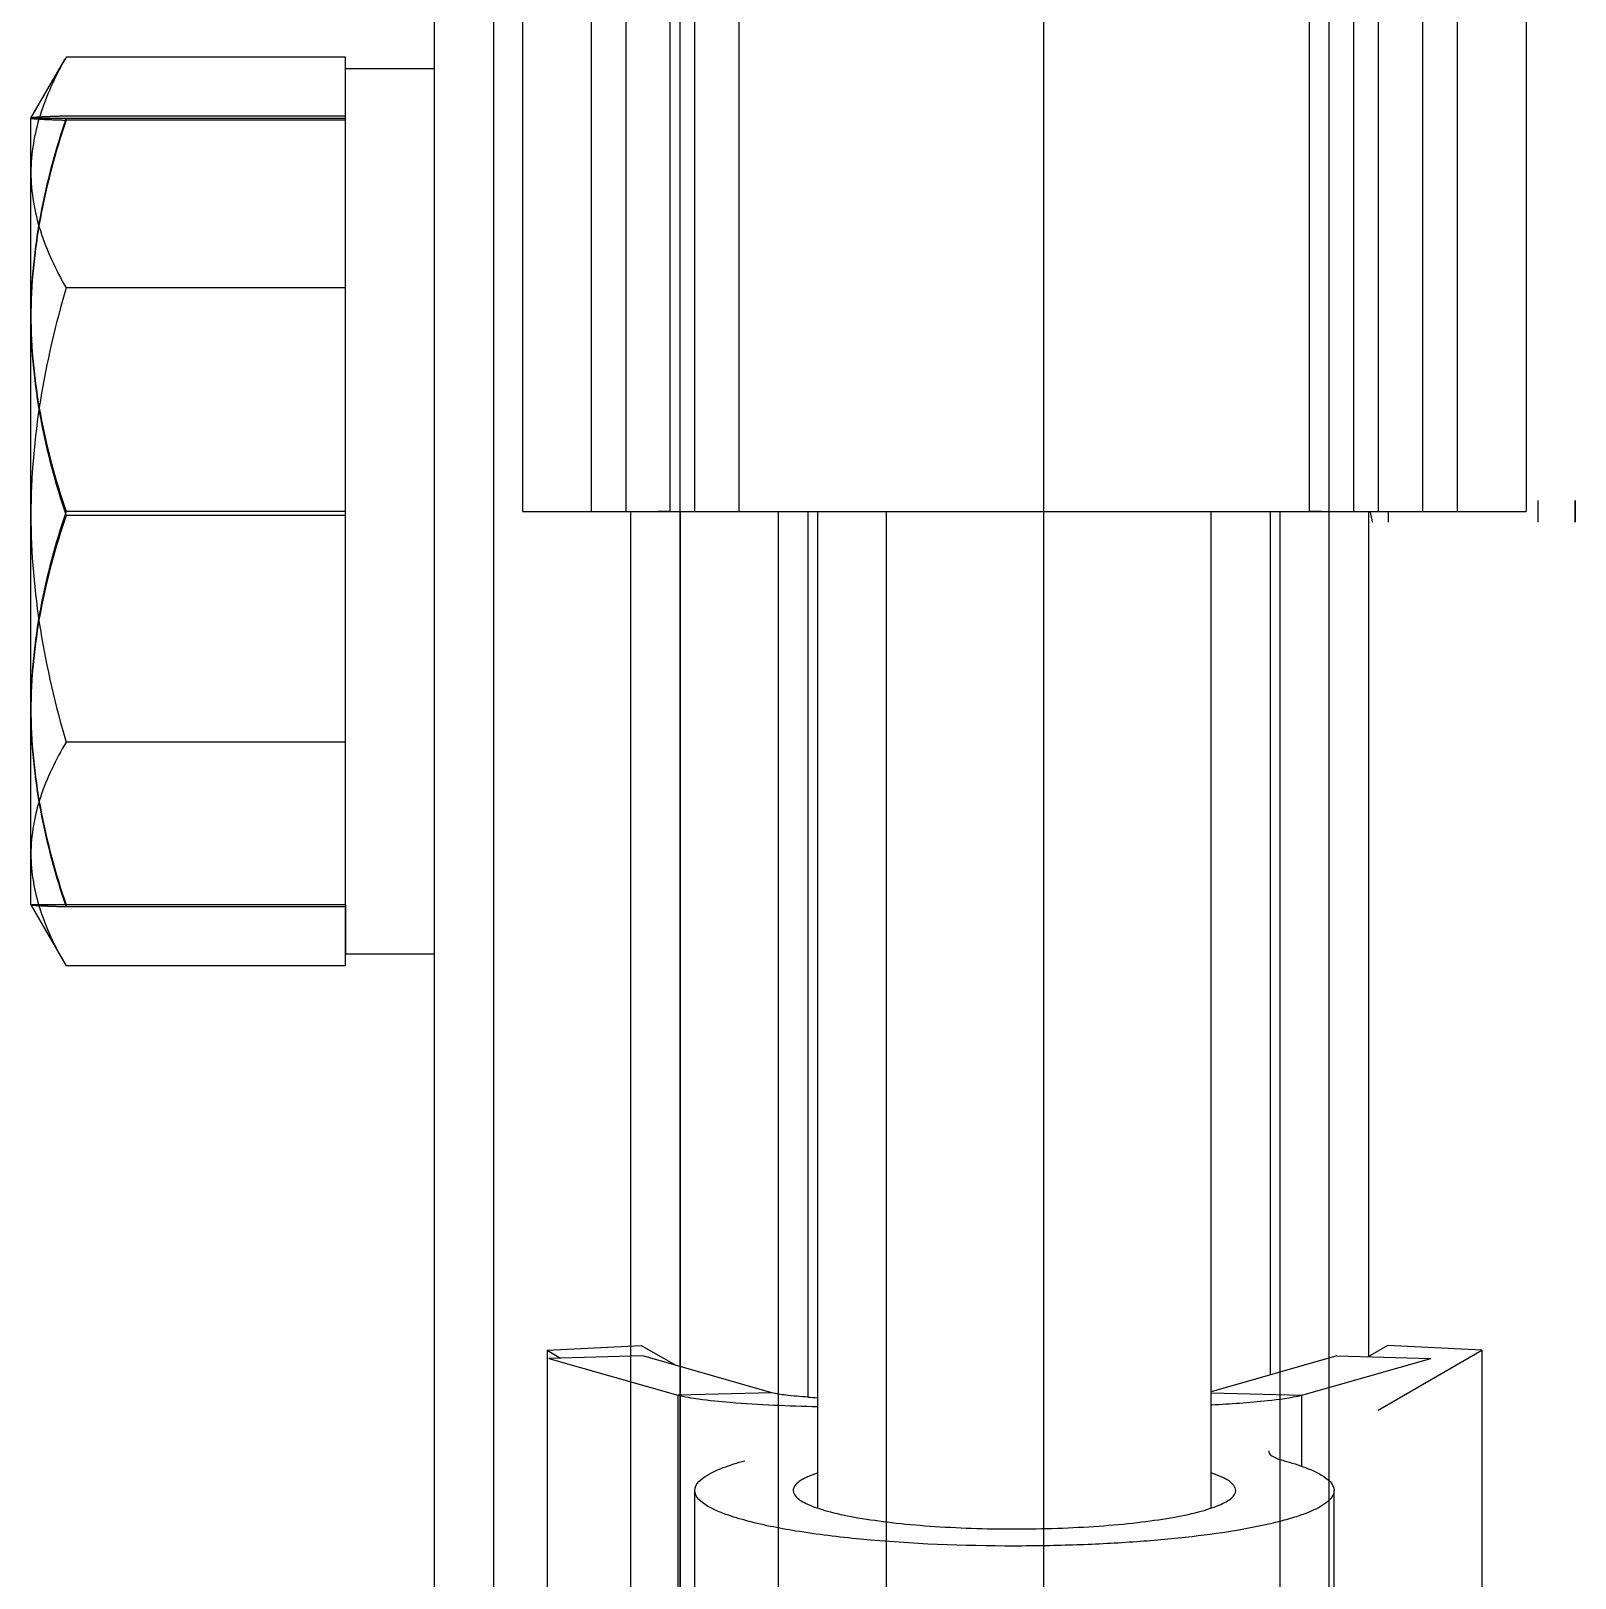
# Model space of a CAD drawing. Header units: millimetres. Extents: x 324 to 7054, y -67 to 2159.
# Drawn here: x 3662.83 to 3694.23, y 1490.29 to 1521.75 of the extents above; entities that cross this region are included whole.
import ezdxf

# ---------------------------------------------------------------- set-up
doc = ezdxf.new("R2010")
doc.units = ezdxf.units.MM
doc.header["$LTSCALE"] = 153.67
doc.linetypes.add('CENTER', pattern=[0.6, 0.375, -0.075, 0.075, -0.075])
doc.linetypes.add('DOT', pattern=[0.2, 0.1, -0.1])
doc.layers.get('0').update_dxf_attribs({"linetype": 'CONTINUOUS'})
doc.layers.add('00_BUW_DATUM', color=7, linetype='CONTINUOUS')
doc.layers.add('02___PRT_ALL_AXES', color=7, linetype='CONTINUOUS')

msp = doc.modelspace()

# ---------------------------------------------------------------- linework, layer by layer
at = {"linetype": 'Continuous'}
for p, q in [((3672.83046, 1526.51699), (3672.83046, 1511.97699)), ((3674.93777, 1511.97699), (3674.93777, 1526.51699)), ((3675.83476, 1511.97699), (3675.83476, 1526.51699)), ((3688.83476, 1511.97699), (3688.83476, 1526.51699)), ((3689.73174, 1526.51699), (3689.73174, 1511.97699)), ((3691.83905, 1526.51699), (3691.83905, 1511.97699)), ((3669.23476, 1520.95252), (3669.23476, 1521.21423)), ((3669.23476, 1519.54033), (3669.23476, 1519.97699)), ((3669.23476, 1516.01899), (3669.23476, 1516.77873)), ((3669.23476, 1511.53649), (3669.23476, 1512.42074)), ((3672.83046, 1511.97699), (3675.58955, 1511.97699)), ((3675.83476, 1511.97699), (3688.83476, 1511.97699)), ((3688.03476, 1511.97699), (3688.03476, 1494.42038)), ((3689.07996, 1511.97699), (3691.83905, 1511.97699)), ((3690.03476, 1511.97699), (3690.03476, 1494.79019)), ((3669.23476, 1507.03743), (3669.23476, 1507.79893)), ((3669.23476, 1503.97699), (3669.23476, 1504.42216)), ((3669.23476, 1502.73975), (3669.23476, 1502.9906)), ((3673.33046, 1494.92258), (3675.2461, 1495.02239)), ((3675.2461, 1495.02239), (3675.94782, 1494.61621)), ((3690.02277, 1494.79051), (3690.42341, 1495.02241)), ((3692.33905, 1494.9226), (3690.42341, 1495.02241)), ((3673.33046, 1494.92258), (3673.33047, 1480.60351)), ((3673.33046, 1494.92258), (3673.60651, 1494.76279)), ((3690.23174, 1493.7028), (3692.33905, 1494.9226)), ((3692.33905, 1494.9226), (3692.33907, 1480.60353)), ((3688.00434, 1492.87989), (3688.00805, 1492.84858)), ((3676.33477, 1477.75136), (3676.33476, 1492.07043)), ((3689.33477, 1477.75137), (3689.33476, 1492.07045))]:
    msp.add_line(p, q, dxfattribs=at)
at = {"linetype": 'CENTER'}
for p, q in [((3674.23046, 1526.51699), (3674.23046, 1511.97699)), ((3676.33777, 1511.97699), (3676.33777, 1526.51699)), ((3677.23476, 1511.97699), (3677.23476, 1526.51699)), ((3690.23476, 1511.97699), (3690.23476, 1526.51699)), ((3691.13174, 1526.51699), (3691.13174, 1511.97699)), ((3693.23905, 1526.51699), (3693.23905, 1511.97699)), ((3669.23476, 1519.48914), (3669.23476, 1519.94018)), ((3669.23476, 1511.46599), (3669.23476, 1512.33276)), ((3674.23046, 1511.97699), (3693.23905, 1511.97699)), ((3694.23476, 1512.19874), (3694.23476, 1511.7606)), ((3669.23476, 1503.93629), (3669.23476, 1504.38026))]:
    msp.add_line(p, q, dxfattribs=at)
at = {"linetype": 'DOT'}
for p, q in [((3669.23476, 1519.54033), (3669.23476, 1519.97699)), ((3669.23476, 1511.53649), (3669.23476, 1512.42074)), ((3669.23476, 1503.97699), (3669.23476, 1504.42216))]:
    msp.add_line(p, q, dxfattribs=at)
at = {"linetype": 'Continuous'}
for points, knots in [([(3688.00805, 1492.84858), (3688.01213, 1492.83129), (3688.03921, 1492.7944), (3688.14223, 1492.72874), (3688.24308, 1492.69707), (3688.31894, 1492.67636)], [0, 0, 0, 0, 0.14582615, 0.35430269, 1, 1, 1, 1]), ([(3676.33476, 1492.07043), (3676.33476, 1492.20653), (3676.58338, 1492.40016), (3676.93906, 1492.55261), (3677.20276, 1492.636), (3677.35057, 1492.67635)], [0, 0, 0, 0, 0.33454752, 0.62335594, 1, 1, 1, 1]), ([(3678.82158, 1492.42396), (3678.75, 1492.39946), (3678.62305, 1492.34956), (3678.44513, 1492.25613), (3678.33475, 1492.14363), (3678.33477, 1492.07042)], [0, 0, 0, 0, 0.3645103, 0.64723301, 1, 1, 1, 1]), ([(3687.33475, 1492.07043), (3687.33476, 1492.14365), (3687.22438, 1492.25614), (3687.04646, 1492.34957), (3686.91951, 1492.39947), (3686.84793, 1492.42397)], [0, 0, 0, 0, 0.35276715, 0.63548977, 1, 1, 1, 1]), ([(3688.31894, 1492.67636), (3688.46674, 1492.63602), (3688.73041, 1492.55264), (3689.08609, 1492.40019), (3689.33469, 1492.2066), (3689.33475, 1492.0705)], [0, 0, 0, 0, 0.3766196, 0.6654397, 1, 1, 1, 1]), ([(3677.35057, 1491.46451), (3677.20276, 1491.50486), (3676.93906, 1491.58825), (3676.58338, 1491.7407), (3676.33476, 1491.93433), (3676.33476, 1492.07043)], [0, 0, 0, 0, 0.37664403, 0.66545244, 1, 1, 1, 1]), ([(3678.33477, 1492.07042), (3678.33478, 1492.01199), (3678.40667, 1491.91865), (3678.53653, 1491.83561), (3678.68744, 1491.76378), (3678.87653, 1491.69619), (3679.20044, 1491.60377), (3679.69018, 1491.50487), (3680.36471, 1491.41136), (3681.13362, 1491.34169), (3681.96757, 1491.2986), (3682.54207, 1491.28897), (3682.83476, 1491.28897)], [0, 0, 0, 0, 0.03749834, 0.0654321, 0.10081177, 0.14384432, 0.19441179, 0.31679042, 0.46415101, 0.63130928, 0.81214926, 1, 1, 1, 1]), ([(3689.33475, 1492.0705), (3689.33476, 1492.03218), (3689.30666, 1491.94565), (3689.20246, 1491.83549), (3689.04282, 1491.73), (3688.82567, 1491.62804), (3688.55227, 1491.52975), (3688.08453, 1491.39655), (3687.37706, 1491.25349), (3686.40274, 1491.11847), (3685.29205, 1491.01781), (3684.08741, 1490.95557), (3683.25754, 1490.94165), (3682.83476, 1490.94165)], [0, 0, 0, 0, 0.01701453, 0.0383369, 0.06624434, 0.10158998, 0.14458089, 0.1951047, 0.31737342, 0.46460634, 0.63162091, 0.81230853, 1, 1, 1, 1]), ([(3682.83476, 1491.28897), (3683.12744, 1491.28897), (3683.70194, 1491.29861), (3684.53589, 1491.34169), (3685.3048, 1491.41136), (3685.97934, 1491.50488), (3686.46907, 1491.60378), (3686.79298, 1491.6962), (3686.98207, 1491.76379), (3687.13298, 1491.83562), (3687.26284, 1491.91866), (3687.33474, 1492.012), (3687.33475, 1492.07043)], [0, 0, 0, 0, 0.1878507, 0.3686907, 0.53584901, 0.68320966, 0.80558832, 0.85615578, 0.89918831, 0.93456795, 0.96250169, 1, 1, 1, 1]), ([(3682.83476, 1490.94165), (3681.791, 1490.94164), (3680.30248, 1490.99823), (3678.47517, 1491.21852), (3677.69183, 1491.37137), (3677.35057, 1491.46451)], [0, 0, 0, 0, 0.5672338, 0.8077594, 1, 1, 1, 1])]:
    msp.add_open_spline(points, degree=3, knots=knots, dxfattribs=at)
at = {"layer": '00_BUW_DATUM', "linetype": 'Continuous'}
for p, q in [((3662.83476, 1519.97699), (3663.52229, 1521.16783)), ((3669.23476, 1521.21423), (3663.54929, 1521.21423)), ((3669.23476, 1519.97699), (3669.23476, 1520.97699)), ((3671.03476, 1520.97699), (3669.23476, 1520.97699)), ((3671.03476, 1520.97699), (3669.23476, 1520.97699)), ((3669.23476, 1516.77873), (3669.23476, 1520.95252)), ((3662.83476, 1503.97699), (3662.83476, 1519.97699)), ((3662.83476, 1519.97699), (3669.23476, 1519.97699)), ((3662.83476, 1503.97699), (3662.83476, 1519.97699)), ((3669.23476, 1512.42074), (3669.23476, 1519.54033)), ((3669.23476, 1516.52457), (3663.54929, 1516.52457)), ((3669.23476, 1507.79893), (3669.23476, 1516.01899)), ((3669.23476, 1511.97699), (3663.54929, 1511.97699)), ((3678.83476, 1491.71734), (3678.83473, 1511.97699)), ((3686.83476, 1491.71736), (3686.83473, 1511.97699)), ((3669.23476, 1504.42216), (3669.23476, 1511.53649)), ((3669.23476, 1507.28733), (3663.54929, 1507.28733)), ((3669.23476, 1502.9906), (3669.23476, 1507.03743)), ((3669.23476, 1503.97699), (3662.83476, 1503.97699)), ((3662.83476, 1503.97699), (3663.54929, 1502.73975)), ((3669.23476, 1503.97699), (3669.23476, 1502.97699)), ((3671.03476, 1502.97699), (3669.23476, 1502.97699)), ((3671.03476, 1502.97699), (3669.23476, 1502.97699)), ((3669.23476, 1502.73975), (3663.54929, 1502.73975))]:
    msp.add_line(p, q, dxfattribs=at)
at = {"layer": '00_BUW_DATUM', "linetype": 'DOT'}
for p, q in [((3669.23476, 1519.97699), (3669.23476, 1520.97699)), ((3671.03476, 1520.97699), (3669.23476, 1520.97699)), ((3662.83476, 1503.97699), (3662.83476, 1519.97699)), ((3662.83476, 1519.97699), (3669.23476, 1519.97699)), ((3669.23476, 1512.42074), (3669.23476, 1519.54033)), ((3669.23476, 1511.97699), (3663.54929, 1511.97699)), ((3669.23476, 1504.42216), (3669.23476, 1511.53649)), ((3669.23476, 1503.97699), (3662.83476, 1503.97699)), ((3669.23476, 1503.97699), (3669.23476, 1502.97699)), ((3671.03476, 1502.97699), (3669.23476, 1502.97699))]:
    msp.add_line(p, q, dxfattribs=at)
at = {"layer": '00_BUW_DATUM', "linetype": 'CENTER'}
for p, q in [((3669.23476, 1519.93566), (3669.23476, 1520.97699)), ((3671.03476, 1520.97699), (3669.23476, 1520.97699)), ((3662.83476, 1503.97731), (3662.83476, 1519.97668)), ((3669.23476, 1520.0177), (3663.54929, 1520.0177)), ((3669.23476, 1519.93566), (3663.54929, 1519.93566)), ((3669.23476, 1512.33276), (3669.23476, 1519.48914)), ((3680.23476, 1486.33425), (3680.23472, 1511.97699)), ((3688.23476, 1486.33427), (3688.23472, 1511.97699)), ((3690.43476, 1511.97699), (3690.43476, 1511.76064)), ((3693.48476, 1511.76064), (3693.48476, 1512.19872)), ((3694.23476, 1511.76064), (3694.23476, 1512.19872)), ((3669.23476, 1511.89496), (3663.54929, 1511.89496)), ((3669.23476, 1504.38026), (3669.23476, 1511.46599)), ((3669.23476, 1503.93629), (3663.54929, 1503.93629)), ((3669.23476, 1503.93629), (3669.23476, 1502.97699)), ((3671.03476, 1502.97699), (3669.23476, 1502.97699))]:
    msp.add_line(p, q, dxfattribs=at)
at = {"layer": '00_BUW_DATUM', "linetype": 'Continuous'}
msp.add_arc((3670.74321, 1517.12344), 8.2757, 150.375457, 150.752314, dxfattribs=at)
at = {"layer": '00_BUW_DATUM', "linetype": 'CENTER'}
msp.add_arc((3674.60311, 1508.35143), 15.88485, 12.396846, 13.18367, dxfattribs=at)
at = {"layer": '00_BUW_DATUM', "linetype": 'Continuous'}
for points, knots in [([(3663.52254, 1521.16683), (3663.32012, 1520.80534), (3662.97543, 1520.0702), (3662.83476, 1519.2612), (3662.83476, 1518.8694)], [0, 0, 0, 0, 0.51395829, 1, 1, 1, 1]), ([(3663.54929, 1519.97699), (3663.33362, 1519.32998), (3662.97243, 1518.01533), (3662.83476, 1516.65393), (3662.83476, 1515.97699)], [0, 0, 0, 0, 0.50186442, 1, 1, 1, 1]), ([(3662.83476, 1518.8694), (3662.83476, 1518.46918), (3662.98195, 1517.64211), (3663.33974, 1516.89308), (3663.54929, 1516.52457)], [0, 0, 0, 0, 0.48561817, 1, 1, 1, 1]), ([(3663.54929, 1516.52457), (3663.33265, 1515.77416), (3662.97115, 1514.25071), (3662.83476, 1512.6867), (3662.83476, 1511.90595)], [0, 0, 0, 0, 0.50009623, 1, 1, 1, 1]), ([(3662.83476, 1515.97699), (3662.83476, 1515.30006), (3662.97244, 1513.93867), (3663.33361, 1512.62401), (3663.54929, 1511.97699)], [0, 0, 0, 0, 0.49812702, 1, 1, 1, 1]), ([(3663.54929, 1511.97699), (3663.33362, 1511.32998), (3662.97243, 1510.01533), (3662.83476, 1508.65393), (3662.83476, 1507.97699)], [0, 0, 0, 0, 0.50186442, 1, 1, 1, 1]), ([(3662.83476, 1511.90595), (3662.83476, 1511.12521), (3662.97116, 1509.5612), (3663.33265, 1508.03775), (3663.54929, 1507.28733)], [0, 0, 0, 0, 0.49989515, 1, 1, 1, 1]), ([(3662.83476, 1507.97699), (3662.83476, 1507.30006), (3662.97244, 1505.93867), (3663.33361, 1504.62401), (3663.54929, 1503.97699)], [0, 0, 0, 0, 0.49812702, 1, 1, 1, 1]), ([(3663.54929, 1507.28733), (3663.34024, 1506.93084), (3662.98283, 1506.20653), (3662.83476, 1505.40195), (3662.83476, 1505.01354)], [0, 0, 0, 0, 0.51549769, 1, 1, 1, 1]), ([(3662.83476, 1505.01354), (3662.83476, 1504.63339), (3662.9762, 1503.84663), (3663.32041, 1503.13581), (3663.52229, 1502.78615)], [0, 0, 0, 0, 0.48494321, 1, 1, 1, 1])]:
    msp.add_open_spline(points, degree=3, knots=knots, dxfattribs=at)
at = {"layer": '00_BUW_DATUM', "linetype": 'CENTER'}
for points, knots in [([(3663.54929, 1520.0177), (3663.4508, 1520.01467), (3663.31125, 1520.01011), (3663.1376, 1520.0029), (3663.03379, 1519.99813), (3662.95321, 1519.9926), (3662.88883, 1519.98914), (3662.85964, 1519.98225), (3662.83476, 1519.98116), (3662.83476, 1519.97668)], [0, 0, 0, 0, 0.4124246, 0.58385824, 0.72874219, 0.84460565, 0.92934839, 0.98123814, 1, 1, 1, 1]), ([(3662.83476, 1519.97668), (3662.83476, 1519.9722), (3662.85964, 1519.9711), (3662.88882, 1519.96422), (3662.95321, 1519.96075), (3663.03378, 1519.95523), (3663.13759, 1519.95045), (3663.31125, 1519.94324), (3663.4508, 1519.93869), (3663.54929, 1519.93566)], [0, 0, 0, 0, 0.01874258, 0.07065572, 0.15537179, 0.27125625, 0.41612943, 0.58756745, 1, 1, 1, 1]), ([(3663.54929, 1519.93566), (3663.33358, 1519.28524), (3662.97238, 1517.96371), (3662.83476, 1516.59566), (3662.83476, 1515.91531)], [0, 0, 0, 0, 0.50179362, 1, 1, 1, 1]), ([(3662.83476, 1515.91531), (3662.83476, 1515.23497), (3662.97239, 1513.86692), (3663.33358, 1512.54538), (3663.54929, 1511.89496)], [0, 0, 0, 0, 0.49819782, 1, 1, 1, 1]), ([(3663.54929, 1511.89496), (3663.33366, 1511.25141), (3662.97249, 1509.94375), (3662.83476, 1508.5891), (3662.83476, 1507.91562)], [0, 0, 0, 0, 0.50193738, 1, 1, 1, 1]), ([(3662.83476, 1507.91562), (3662.83476, 1507.24216), (3662.97249, 1505.88751), (3663.33365, 1504.57985), (3663.54929, 1503.93629)], [0, 0, 0, 0, 0.49805406, 1, 1, 1, 1]), ([(3663.54929, 1503.93629), (3663.4508, 1503.93932), (3663.31125, 1503.94387), (3663.1376, 1503.95108), (3663.03379, 1503.95586), (3662.95321, 1503.96139), (3662.88883, 1503.96485), (3662.85964, 1503.97174), (3662.83476, 1503.97283), (3662.83476, 1503.97731)], [0, 0, 0, 0, 0.41242461, 0.58385825, 0.72874221, 0.84460568, 0.92934841, 0.98123815, 1, 1, 1, 1])]:
    msp.add_open_spline(points, degree=3, knots=knots, dxfattribs=at)
at = {"layer": '00_BUW_DATUM', "linetype": 'DOT'}
for points, knots in [([(3663.54929, 1519.97699), (3663.33362, 1519.32998), (3662.97243, 1518.01533), (3662.83476, 1516.65393), (3662.83476, 1515.97699)], [0, 0, 0, 0, 0.50186442, 1, 1, 1, 1]), ([(3662.83476, 1515.97699), (3662.83476, 1515.30006), (3662.97244, 1513.93867), (3663.33361, 1512.62401), (3663.54929, 1511.97699)], [0, 0, 0, 0, 0.49812702, 1, 1, 1, 1]), ([(3663.54929, 1511.97699), (3663.33362, 1511.32998), (3662.97243, 1510.01533), (3662.83476, 1508.65393), (3662.83476, 1507.97699)], [0, 0, 0, 0, 0.50186442, 1, 1, 1, 1]), ([(3662.83476, 1507.97699), (3662.83476, 1507.30006), (3662.97244, 1505.93867), (3663.33361, 1504.62401), (3663.54929, 1503.97699)], [0, 0, 0, 0, 0.49812702, 1, 1, 1, 1])]:
    msp.add_open_spline(points, degree=3, knots=knots, dxfattribs=at)
at = {"layer": '02___PRT_ALL_AXES', "linetype": 'Continuous'}
for p, q in [((3676.03476, 1246.97699), (3676.03476, 1776.97699)), ((3683.43476, 1246.97699), (3683.43476, 1776.97699)), ((3672.24299, 1765.91555), (3672.24299, 1258.03844)), ((3689.22652, 1765.91555), (3689.22652, 1258.03844)), ((3671.03476, 1671.97699), (3671.03476, 1351.97699)), ((3671.03476, 1671.97699), (3671.03476, 1351.97699)), ((3675.83476, 1511.97699), (3675.58955, 1511.97699)), ((3676.03476, 1511.97699), (3676.03476, 1494.59142)), ((3678.63476, 1511.97699), (3678.63476, 1493.96942)), ((3689.07996, 1511.97699), (3688.83476, 1511.97699)), ((3675.27745, 1494.80731), (3673.36484, 1494.75635)), ((3673.36484, 1494.75635), (3675.98946, 1494.00814)), ((3677.90207, 1494.0591), (3675.27745, 1494.80731)), ((3689.39206, 1494.80731), (3686.83475, 1494.07829)), ((3688.68005, 1494.00814), (3691.30467, 1494.75635)), ((3689.39206, 1494.80731), (3691.30467, 1494.75635)), ((3677.90207, 1494.0591), (3675.98946, 1494.00814)), ((3675.98946, 1494.00814), (3675.98946, 1478.28241)), ((3686.83475, 1494.05731), (3688.68005, 1494.00814)), ((3688.68005, 1492.55884), (3688.68005, 1494.00814))]:
    msp.add_line(p, q, dxfattribs=at)
at = {"layer": '02___PRT_ALL_AXES', "linetype": 'DOT'}
msp.add_line((3671.03476, 1671.97699), (3671.03476, 1351.97699), dxfattribs=at)
at = {"layer": '02___PRT_ALL_AXES', "linetype": 'CENTER'}
for p, q in [((3671.03476, 1671.97699), (3671.03476, 1351.97699)), ((3675.03476, 1489.527), (3675.03476, 1511.97699)), ((3676.03476, 1511.97699), (3676.03476, 1489.56084)), ((3678.03476, 1489.19103), (3678.03476, 1511.97699))]:
    msp.add_line(p, q, dxfattribs=at)
at = {"layer": '02___PRT_ALL_AXES', "linetype": 'Continuous'}
msp.add_arc((3679.49912, 1507.60109), 13.65915, 266.369662, 267.203031, dxfattribs=at)
for points, knots in [([(3678.83163, 1493.77213), (3678.23906, 1493.78523), (3677.42969, 1493.81595), (3676.48329, 1493.91215), (3676.12714, 1493.96889), (3675.98946, 1494.00814)], [0, 0, 0, 0, 0.62266724, 0.8495944, 1, 1, 1, 1]), ([(3678.63424, 1493.96935), (3678.48411, 1493.97892), (3678.23934, 1493.99992), (3677.99408, 1494.03287), (3677.90207, 1494.0591)], [0, 0, 0, 0, 0.61124054, 1, 1, 1, 1]), ([(3688.68005, 1494.00814), (3688.45325, 1493.94348), (3687.8376, 1493.87229), (3687.22516, 1493.82667), (3686.84586, 1493.8077)], [0, 0, 0, 0, 0.38308657, 1, 1, 1, 1])]:
    msp.add_open_spline(points, degree=3, knots=knots, dxfattribs=at)

doc.saveas('drawing.dxf')
